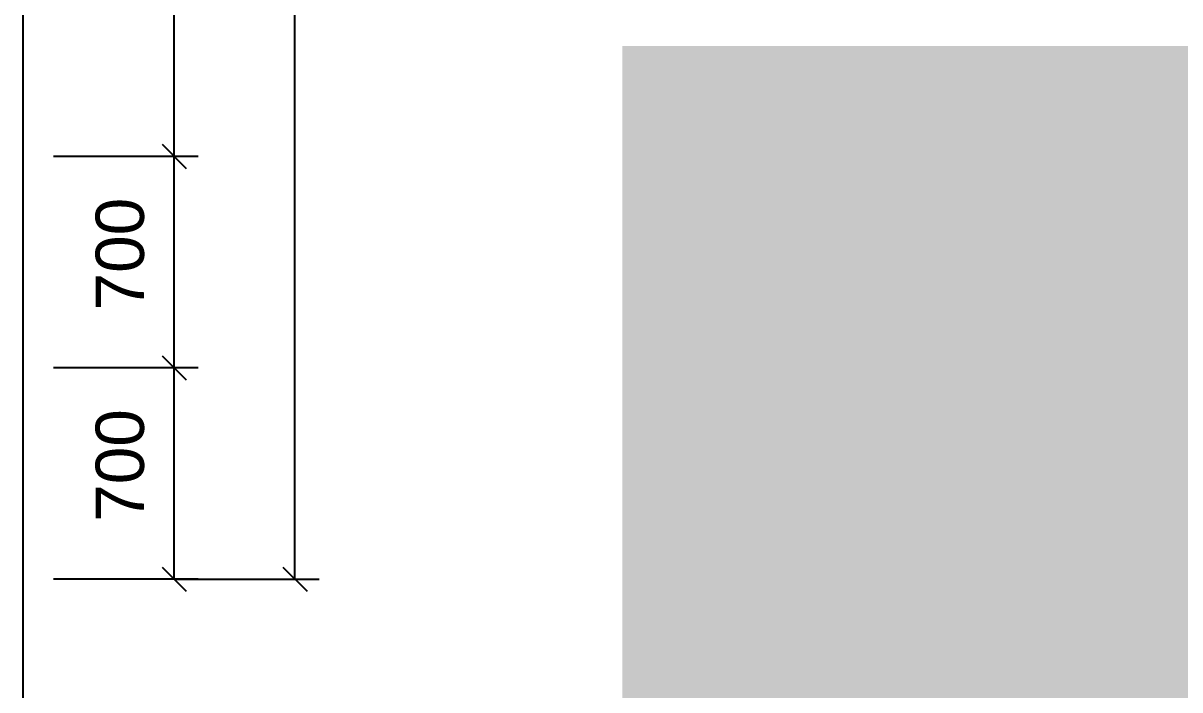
# Model space of a CAD drawing. Extents: x -975 to 24700, y -7650 to 8050.
# Drawn here: x 11725 to 15555, y -5417 to -3209 of the extents above; entities that cross this region are included whole.
import ezdxf

# ---------------------------------------------------------------- set-up
doc = ezdxf.new("R2010")
doc.units = 0
for name, color, linetype in [('boundary', 7, 'CONTINUOUS'), ('qrcode_black', 250, 'CONTINUOUS'), ('qrcode_white', 7, 'CONTINUOUS'), ('ruler', 90, 'CONTINUOUS'), ('text', 7, 'CONTINUOUS')]:
    doc.layers.add(name, color=color, linetype=linetype)
doc.styles.get("Standard").update_dxf_attribs({"font": 'arial.ttf'})

msp = doc.modelspace()

# ---------------------------------------------------------------- linework, layer by layer
at = {"layer": 'boundary'}
msp.add_line((11725, -7650), (11725, 8050), dxfattribs=at)
at = {"layer": 'qrcode_black'}
for points in [[(14087.7, -3662.7), (14182.4, -3662.7), (14087.7, -3757.4), (14182.4, -3757.4)], [(14182.4, -3662.7), (14277, -3662.7), (14182.4, -3757.4), (14277, -3757.4)], [(14277, -3662.7), (14371.7, -3662.7), (14277, -3757.4), (14371.7, -3757.4)], [(14371.7, -3662.7), (14466.4, -3662.7), (14371.7, -3757.4), (14466.4, -3757.4)], [(14466.4, -3662.7), (14561, -3662.7), (14466.4, -3757.4), (14561, -3757.4)], [(14561, -3662.7), (14655.7, -3662.7), (14561, -3757.4), (14655.7, -3757.4)], [(14655.7, -3662.7), (14750.3, -3662.7), (14655.7, -3757.4), (14750.3, -3757.4)], [(15034.3, -3662.7), (15128.9, -3662.7), (15034.3, -3757.4), (15128.9, -3757.4)], [(15223.6, -3662.7), (15318.2, -3662.7), (15223.6, -3757.4), (15318.2, -3757.4)], [(15318.2, -3662.7), (15412.9, -3662.7), (15318.2, -3757.4), (15412.9, -3757.4)], [(15412.9, -3662.7), (15507.5, -3662.7), (15412.9, -3757.4), (15507.5, -3757.4)], [(14087.7, -3757.4), (14182.4, -3757.4), (14087.7, -3852), (14182.4, -3852)], [(14655.7, -3757.4), (14750.3, -3757.4), (14655.7, -3852), (14750.3, -3852)], [(15034.3, -3757.4), (15128.9, -3757.4), (15034.3, -3852), (15128.9, -3852)], [(15128.9, -3757.4), (15223.6, -3757.4), (15128.9, -3852), (15223.6, -3852)], [(15223.6, -3757.4), (15318.2, -3757.4), (15223.6, -3852), (15318.2, -3852)], [(15318.2, -3757.4), (15412.9, -3757.4), (15318.2, -3852), (15412.9, -3852)], [(15412.9, -3757.4), (15507.5, -3757.4), (15412.9, -3852), (15507.5, -3852)], [(15507.5, -3757.4), (15602.2, -3757.4), (15507.5, -3852), (15602.2, -3852)], [(14087.7, -3852), (14182.4, -3852), (14087.7, -3946.7), (14182.4, -3946.7)], [(14277, -3852), (14371.7, -3852), (14277, -3946.7), (14371.7, -3946.7)], [(14371.7, -3852), (14466.4, -3852), (14371.7, -3946.7), (14466.4, -3946.7)], [(14466.4, -3852), (14561, -3852), (14466.4, -3946.7), (14561, -3946.7)], [(14655.7, -3852), (14750.3, -3852), (14655.7, -3946.7), (14750.3, -3946.7)], [(14845, -3852), (14939.6, -3852), (14845, -3946.7), (14939.6, -3946.7)], [(14939.6, -3852), (15034.3, -3852), (14939.6, -3946.7), (15034.3, -3946.7)], [(15223.6, -3852), (15318.2, -3852), (15223.6, -3946.7), (15318.2, -3946.7)], [(15318.2, -3852), (15412.9, -3852), (15318.2, -3946.7), (15412.9, -3946.7)], [(15507.5, -3852), (15602.2, -3852), (15507.5, -3946.7), (15602.2, -3946.7)], [(14087.7, -3946.7), (14182.4, -3946.7), (14087.7, -4041.4), (14182.4, -4041.4)], [(14277, -3946.7), (14371.7, -3946.7), (14277, -4041.4), (14371.7, -4041.4)], [(14371.7, -3946.7), (14466.4, -3946.7), (14371.7, -4041.4), (14466.4, -4041.4)], [(14466.4, -3946.7), (14561, -3946.7), (14466.4, -4041.4), (14561, -4041.4)], [(14655.7, -3946.7), (14750.3, -3946.7), (14655.7, -4041.4), (14750.3, -4041.4)], [(14845, -3946.7), (14939.6, -3946.7), (14845, -4041.4), (14939.6, -4041.4)], [(14939.6, -3946.7), (15034.3, -3946.7), (14939.6, -4041.4), (15034.3, -4041.4)], [(15128.9, -3946.7), (15223.6, -3946.7), (15128.9, -4041.4), (15223.6, -4041.4)], [(15412.9, -3946.7), (15507.5, -3946.7), (15412.9, -4041.4), (15507.5, -4041.4)], [(15507.5, -3946.7), (15602.2, -3946.7), (15507.5, -4041.4), (15602.2, -4041.4)], [(14087.7, -4041.4), (14182.4, -4041.4), (14087.7, -4136), (14182.4, -4136)], [(14277, -4041.4), (14371.7, -4041.4), (14277, -4136), (14371.7, -4136)], [(14371.7, -4041.4), (14466.4, -4041.4), (14371.7, -4136), (14466.4, -4136)], [(14466.4, -4041.4), (14561, -4041.4), (14466.4, -4136), (14561, -4136)], [(14655.7, -4041.4), (14750.3, -4041.4), (14655.7, -4136), (14750.3, -4136)], [(14845, -4041.4), (14939.6, -4041.4), (14845, -4136), (14939.6, -4136)], [(15034.3, -4041.4), (15128.9, -4041.4), (15034.3, -4136), (15128.9, -4136)], [(15128.9, -4041.4), (15223.6, -4041.4), (15128.9, -4136), (15223.6, -4136)], [(15223.6, -4041.4), (15318.2, -4041.4), (15223.6, -4136), (15318.2, -4136)], [(15318.2, -4041.4), (15412.9, -4041.4), (15318.2, -4136), (15412.9, -4136)], [(15507.5, -4041.4), (15602.2, -4041.4), (15507.5, -4136), (15602.2, -4136)], [(14087.7, -4136), (14182.4, -4136), (14087.7, -4230.7), (14182.4, -4230.7)], [(14655.7, -4136), (14750.3, -4136), (14655.7, -4230.7), (14750.3, -4230.7)], [(14845, -4136), (14939.6, -4136), (14845, -4230.7), (14939.6, -4230.7)], [(14939.6, -4136), (15034.3, -4136), (14939.6, -4230.7), (15034.3, -4230.7)], [(15034.3, -4136), (15128.9, -4136), (15034.3, -4230.7), (15128.9, -4230.7)], [(15128.9, -4136), (15223.6, -4136), (15128.9, -4230.7), (15223.6, -4230.7)], [(15223.6, -4136), (15318.2, -4136), (15223.6, -4230.7), (15318.2, -4230.7)], [(15318.2, -4136), (15412.9, -4136), (15318.2, -4230.7), (15412.9, -4230.7)], [(15507.5, -4136), (15602.2, -4136), (15507.5, -4230.7), (15602.2, -4230.7)], [(14087.7, -4230.7), (14182.4, -4230.7), (14087.7, -4325.3), (14182.4, -4325.3)], [(14182.4, -4230.7), (14277, -4230.7), (14182.4, -4325.3), (14277, -4325.3)], [(14277, -4230.7), (14371.7, -4230.7), (14277, -4325.3), (14371.7, -4325.3)], [(14371.7, -4230.7), (14466.4, -4230.7), (14371.7, -4325.3), (14466.4, -4325.3)], [(14466.4, -4230.7), (14561, -4230.7), (14466.4, -4325.3), (14561, -4325.3)], [(14561, -4230.7), (14655.7, -4230.7), (14561, -4325.3), (14655.7, -4325.3)], [(14655.7, -4230.7), (14750.3, -4230.7), (14655.7, -4325.3), (14750.3, -4325.3)], [(14845, -4230.7), (14939.6, -4230.7), (14845, -4325.3), (14939.6, -4325.3)], [(15034.3, -4230.7), (15128.9, -4230.7), (15034.3, -4325.3), (15128.9, -4325.3)], [(15223.6, -4230.7), (15318.2, -4230.7), (15223.6, -4325.3), (15318.2, -4325.3)], [(15412.9, -4230.7), (15507.5, -4230.7), (15412.9, -4325.3), (15507.5, -4325.3)], [(14845, -4325.3), (14939.6, -4325.3), (14845, -4420), (14939.6, -4420)], [(14939.6, -4325.3), (15034.3, -4325.3), (14939.6, -4420), (15034.3, -4420)], [(15034.3, -4325.3), (15128.9, -4325.3), (15034.3, -4420), (15128.9, -4420)], [(15128.9, -4325.3), (15223.6, -4325.3), (15128.9, -4420), (15223.6, -4420)], [(15223.6, -4325.3), (15318.2, -4325.3), (15223.6, -4420), (15318.2, -4420)], [(15507.5, -4325.3), (15602.2, -4325.3), (15507.5, -4420), (15602.2, -4420)], [(14087.7, -4420), (14182.4, -4420), (14087.7, -4514.6), (14182.4, -4514.6)], [(14277, -4420), (14371.7, -4420), (14277, -4514.6), (14371.7, -4514.6)], [(14371.7, -4420), (14466.4, -4420), (14371.7, -4514.6), (14466.4, -4514.6)], [(14466.4, -4420), (14561, -4420), (14466.4, -4514.6), (14561, -4514.6)], [(14561, -4420), (14655.7, -4420), (14561, -4514.6), (14655.7, -4514.6)], [(14655.7, -4420), (14750.3, -4420), (14655.7, -4514.6), (14750.3, -4514.6)], [(14939.6, -4420), (15034.3, -4420), (14939.6, -4514.6), (15034.3, -4514.6)], [(15034.3, -4420), (15128.9, -4420), (15034.3, -4514.6), (15128.9, -4514.6)], [(15128.9, -4420), (15223.6, -4420), (15128.9, -4514.6), (15223.6, -4514.6)], [(15412.9, -4420), (15507.5, -4420), (15412.9, -4514.6), (15507.5, -4514.6)], [(15507.5, -4420), (15602.2, -4420), (15507.5, -4514.6), (15602.2, -4514.6)], [(14371.7, -4514.6), (14466.4, -4514.6), (14371.7, -4609.3), (14466.4, -4609.3)], [(14466.4, -4514.6), (14561, -4514.6), (14466.4, -4609.3), (14561, -4609.3)], [(14561, -4514.6), (14655.7, -4514.6), (14561, -4609.3), (14655.7, -4609.3)], [(15034.3, -4514.6), (15128.9, -4514.6), (15034.3, -4609.3), (15128.9, -4609.3)], [(15223.6, -4514.6), (15318.2, -4514.6), (15223.6, -4609.3), (15318.2, -4609.3)], [(15412.9, -4514.6), (15507.5, -4514.6), (15412.9, -4609.3), (15507.5, -4609.3)], [(14371.7, -4609.3), (14466.4, -4609.3), (14371.7, -4703.9), (14466.4, -4703.9)], [(14466.4, -4609.3), (14561, -4609.3), (14466.4, -4703.9), (14561, -4703.9)], [(14561, -4609.3), (14655.7, -4609.3), (14561, -4703.9), (14655.7, -4703.9)], [(14655.7, -4609.3), (14750.3, -4609.3), (14655.7, -4703.9), (14750.3, -4703.9)], [(14750.3, -4609.3), (14845, -4609.3), (14750.3, -4703.9), (14845, -4703.9)], [(14845, -4609.3), (14939.6, -4609.3), (14845, -4703.9), (14939.6, -4703.9)], [(14939.6, -4609.3), (15034.3, -4609.3), (14939.6, -4703.9), (15034.3, -4703.9)], [(15034.3, -4609.3), (15128.9, -4609.3), (15034.3, -4703.9), (15128.9, -4703.9)], [(15128.9, -4609.3), (15223.6, -4609.3), (15128.9, -4703.9), (15223.6, -4703.9)], [(15223.6, -4609.3), (15318.2, -4609.3), (15223.6, -4703.9), (15318.2, -4703.9)], [(15507.5, -4609.3), (15602.2, -4609.3), (15507.5, -4703.9), (15602.2, -4703.9)], [(14182.4, -4703.9), (14277, -4703.9), (14182.4, -4798.6), (14277, -4798.6)], [(14371.7, -4703.9), (14466.4, -4703.9), (14371.7, -4798.6), (14466.4, -4798.6)], [(14561, -4703.9), (14655.7, -4703.9), (14561, -4798.6), (14655.7, -4798.6)], [(14750.3, -4703.9), (14845, -4703.9), (14750.3, -4798.6), (14845, -4798.6)], [(14845, -4703.9), (14939.6, -4703.9), (14845, -4798.6), (14939.6, -4798.6)], [(15128.9, -4703.9), (15223.6, -4703.9), (15128.9, -4798.6), (15223.6, -4798.6)], [(15223.6, -4703.9), (15318.2, -4703.9), (15223.6, -4798.6), (15318.2, -4798.6)], [(15412.9, -4703.9), (15507.5, -4703.9), (15412.9, -4798.6), (15507.5, -4798.6)], [(14182.4, -4798.6), (14277, -4798.6), (14182.4, -4893.2), (14277, -4893.2)], [(14466.4, -4798.6), (14561, -4798.6), (14466.4, -4893.2), (14561, -4893.2)], [(14561, -4798.6), (14655.7, -4798.6), (14561, -4893.2), (14655.7, -4893.2)], [(14655.7, -4798.6), (14750.3, -4798.6), (14655.7, -4893.2), (14750.3, -4893.2)], [(14750.3, -4798.6), (14845, -4798.6), (14750.3, -4893.2), (14845, -4893.2)], [(15034.3, -4798.6), (15128.9, -4798.6), (15034.3, -4893.2), (15128.9, -4893.2)], [(15223.6, -4798.6), (15318.2, -4798.6), (15223.6, -4893.2), (15318.2, -4893.2)], [(14277, -4893.2), (14371.7, -4893.2), (14277, -4987.9), (14371.7, -4987.9)], [(14371.7, -4893.2), (14466.4, -4893.2), (14371.7, -4987.9), (14466.4, -4987.9)], [(14561, -4893.2), (14655.7, -4893.2), (14561, -4987.9), (14655.7, -4987.9)], [(14750.3, -4893.2), (14845, -4893.2), (14750.3, -4987.9), (14845, -4987.9)], [(14939.6, -4893.2), (15034.3, -4893.2), (14939.6, -4987.9), (15034.3, -4987.9)], [(15034.3, -4893.2), (15128.9, -4893.2), (15034.3, -4987.9), (15128.9, -4987.9)], [(15128.9, -4893.2), (15223.6, -4893.2), (15128.9, -4987.9), (15223.6, -4987.9)], [(15223.6, -4893.2), (15318.2, -4893.2), (15223.6, -4987.9), (15318.2, -4987.9)], [(15318.2, -4893.2), (15412.9, -4893.2), (15318.2, -4987.9), (15412.9, -4987.9)], [(15412.9, -4893.2), (15507.5, -4893.2), (15412.9, -4987.9), (15507.5, -4987.9)], [(15507.5, -4893.2), (15602.2, -4893.2), (15507.5, -4987.9), (15602.2, -4987.9)], [(14087.7, -4987.9), (14182.4, -4987.9), (14087.7, -5082.5), (14182.4, -5082.5)], [(14277, -4987.9), (14371.7, -4987.9), (14277, -5082.5), (14371.7, -5082.5)], [(14371.7, -4987.9), (14466.4, -4987.9), (14371.7, -5082.5), (14466.4, -5082.5)], [(14466.4, -4987.9), (14561, -4987.9), (14466.4, -5082.5), (14561, -5082.5)], [(14655.7, -4987.9), (14750.3, -4987.9), (14655.7, -5082.5), (14750.3, -5082.5)], [(14845, -4987.9), (14939.6, -4987.9), (14845, -5082.5), (14939.6, -5082.5)], [(15412.9, -4987.9), (15507.5, -4987.9), (15412.9, -5082.5), (15507.5, -5082.5)], [(14087.7, -5082.5), (14182.4, -5082.5), (14087.7, -5177.2), (14182.4, -5177.2)], [(14466.4, -5082.5), (14561, -5082.5), (14466.4, -5177.2), (14561, -5177.2)], [(14939.6, -5082.5), (15034.3, -5082.5), (14939.6, -5177.2), (15034.3, -5177.2)], [(15034.3, -5082.5), (15128.9, -5082.5), (15034.3, -5177.2), (15128.9, -5177.2)], [(15318.2, -5082.5), (15412.9, -5082.5), (15318.2, -5177.2), (15412.9, -5177.2)], [(14087.7, -5177.2), (14182.4, -5177.2), (14087.7, -5271.8), (14182.4, -5271.8)], [(14182.4, -5177.2), (14277, -5177.2), (14182.4, -5271.8), (14277, -5271.8)], [(14277, -5177.2), (14371.7, -5177.2), (14277, -5271.8), (14371.7, -5271.8)], [(14466.4, -5177.2), (14561, -5177.2), (14466.4, -5271.8), (14561, -5271.8)], [(14655.7, -5177.2), (14750.3, -5177.2), (14655.7, -5271.8), (14750.3, -5271.8)], [(14845, -5177.2), (14939.6, -5177.2), (14845, -5271.8), (14939.6, -5271.8)], [(15034.3, -5177.2), (15128.9, -5177.2), (15034.3, -5271.8), (15128.9, -5271.8)], [(15318.2, -5177.2), (15412.9, -5177.2), (15318.2, -5271.8), (15412.9, -5271.8)], [(15412.9, -5177.2), (15507.5, -5177.2), (15412.9, -5271.8), (15507.5, -5271.8)], [(14182.4, -5271.8), (14277, -5271.8), (14182.4, -5366.5), (14277, -5366.5)], [(14466.4, -5271.8), (14561, -5271.8), (14466.4, -5366.5), (14561, -5366.5)], [(14750.3, -5271.8), (14845, -5271.8), (14750.3, -5366.5), (14845, -5366.5)], [(15128.9, -5271.8), (15223.6, -5271.8), (15128.9, -5366.5), (15223.6, -5366.5)], [(15223.6, -5271.8), (15318.2, -5271.8), (15223.6, -5366.5), (15318.2, -5366.5)], [(15412.9, -5271.8), (15507.5, -5271.8), (15412.9, -5366.5), (15507.5, -5366.5)], [(14277, -5366.5), (14371.7, -5366.5), (14277, -5461.1), (14371.7, -5461.1)], [(14371.7, -5366.5), (14466.4, -5366.5), (14371.7, -5461.1), (14466.4, -5461.1)], [(14466.4, -5366.5), (14561, -5366.5), (14466.4, -5461.1), (14561, -5461.1)], [(14655.7, -5366.5), (14750.3, -5366.5), (14655.7, -5461.1), (14750.3, -5461.1)], [(14750.3, -5366.5), (14845, -5366.5), (14750.3, -5461.1), (14845, -5461.1)], [(15034.3, -5366.5), (15128.9, -5366.5), (15034.3, -5461.1), (15128.9, -5461.1)], [(15223.6, -5366.5), (15318.2, -5366.5), (15223.6, -5461.1), (15318.2, -5461.1)], [(15412.9, -5366.5), (15507.5, -5366.5), (15412.9, -5461.1), (15507.5, -5461.1)], [(15507.5, -5366.5), (15602.2, -5366.5), (15507.5, -5461.1), (15602.2, -5461.1)]]:
    msp.add_solid(points, dxfattribs=at)
at = {"layer": 'qrcode_white'}
for points in [[(13709.1, -3284.1), (13803.8, -3284.1), (13709.1, -3378.8), (13803.8, -3378.8)], [(13803.8, -3284.1), (13898.4, -3284.1), (13803.8, -3378.8), (13898.4, -3378.8)], [(13898.4, -3284.1), (13993.1, -3284.1), (13898.4, -3378.8), (13993.1, -3378.8)], [(13993.1, -3284.1), (14087.7, -3284.1), (13993.1, -3378.8), (14087.7, -3378.8)], [(14087.7, -3284.1), (14182.4, -3284.1), (14087.7, -3378.8), (14182.4, -3378.8)], [(14182.4, -3284.1), (14277, -3284.1), (14182.4, -3378.8), (14277, -3378.8)], [(14277, -3284.1), (14371.7, -3284.1), (14277, -3378.8), (14371.7, -3378.8)], [(14371.7, -3284.1), (14466.4, -3284.1), (14371.7, -3378.8), (14466.4, -3378.8)], [(14466.4, -3284.1), (14561, -3284.1), (14466.4, -3378.8), (14561, -3378.8)], [(14561, -3284.1), (14655.7, -3284.1), (14561, -3378.8), (14655.7, -3378.8)], [(14655.7, -3284.1), (14750.3, -3284.1), (14655.7, -3378.8), (14750.3, -3378.8)], [(14750.3, -3284.1), (14845, -3284.1), (14750.3, -3378.8), (14845, -3378.8)], [(14845, -3284.1), (14939.6, -3284.1), (14845, -3378.8), (14939.6, -3378.8)], [(14939.6, -3284.1), (15034.3, -3284.1), (14939.6, -3378.8), (15034.3, -3378.8)], [(15034.3, -3284.1), (15128.9, -3284.1), (15034.3, -3378.8), (15128.9, -3378.8)], [(15128.9, -3284.1), (15223.6, -3284.1), (15128.9, -3378.8), (15223.6, -3378.8)], [(15223.6, -3284.1), (15318.2, -3284.1), (15223.6, -3378.8), (15318.2, -3378.8)], [(15318.2, -3284.1), (15412.9, -3284.1), (15318.2, -3378.8), (15412.9, -3378.8)], [(15412.9, -3284.1), (15507.5, -3284.1), (15412.9, -3378.8), (15507.5, -3378.8)], [(15507.5, -3284.1), (15602.2, -3284.1), (15507.5, -3378.8), (15602.2, -3378.8)], [(13709.1, -3378.8), (13803.8, -3378.8), (13709.1, -3473.4), (13803.8, -3473.4)], [(13803.8, -3378.8), (13898.4, -3378.8), (13803.8, -3473.4), (13898.4, -3473.4)], [(13898.4, -3378.8), (13993.1, -3378.8), (13898.4, -3473.4), (13993.1, -3473.4)], [(13993.1, -3378.8), (14087.7, -3378.8), (13993.1, -3473.4), (14087.7, -3473.4)], [(14087.7, -3378.8), (14182.4, -3378.8), (14087.7, -3473.4), (14182.4, -3473.4)], [(14182.4, -3378.8), (14277, -3378.8), (14182.4, -3473.4), (14277, -3473.4)], [(14277, -3378.8), (14371.7, -3378.8), (14277, -3473.4), (14371.7, -3473.4)], [(14371.7, -3378.8), (14466.4, -3378.8), (14371.7, -3473.4), (14466.4, -3473.4)], [(14466.4, -3378.8), (14561, -3378.8), (14466.4, -3473.4), (14561, -3473.4)], [(14561, -3378.8), (14655.7, -3378.8), (14561, -3473.4), (14655.7, -3473.4)], [(14655.7, -3378.8), (14750.3, -3378.8), (14655.7, -3473.4), (14750.3, -3473.4)], [(14750.3, -3378.8), (14845, -3378.8), (14750.3, -3473.4), (14845, -3473.4)], [(14845, -3378.8), (14939.6, -3378.8), (14845, -3473.4), (14939.6, -3473.4)], [(14939.6, -3378.8), (15034.3, -3378.8), (14939.6, -3473.4), (15034.3, -3473.4)], [(15034.3, -3378.8), (15128.9, -3378.8), (15034.3, -3473.4), (15128.9, -3473.4)], [(15128.9, -3378.8), (15223.6, -3378.8), (15128.9, -3473.4), (15223.6, -3473.4)], [(15223.6, -3378.8), (15318.2, -3378.8), (15223.6, -3473.4), (15318.2, -3473.4)], [(15318.2, -3378.8), (15412.9, -3378.8), (15318.2, -3473.4), (15412.9, -3473.4)], [(15412.9, -3378.8), (15507.5, -3378.8), (15412.9, -3473.4), (15507.5, -3473.4)], [(15507.5, -3378.8), (15602.2, -3378.8), (15507.5, -3473.4), (15602.2, -3473.4)], [(13709.1, -3473.4), (13803.8, -3473.4), (13709.1, -3568.1), (13803.8, -3568.1)], [(13803.8, -3473.4), (13898.4, -3473.4), (13803.8, -3568.1), (13898.4, -3568.1)], [(13898.4, -3473.4), (13993.1, -3473.4), (13898.4, -3568.1), (13993.1, -3568.1)], [(13993.1, -3473.4), (14087.7, -3473.4), (13993.1, -3568.1), (14087.7, -3568.1)], [(14087.7, -3473.4), (14182.4, -3473.4), (14087.7, -3568.1), (14182.4, -3568.1)], [(14182.4, -3473.4), (14277, -3473.4), (14182.4, -3568.1), (14277, -3568.1)], [(14277, -3473.4), (14371.7, -3473.4), (14277, -3568.1), (14371.7, -3568.1)], [(14371.7, -3473.4), (14466.4, -3473.4), (14371.7, -3568.1), (14466.4, -3568.1)], [(14466.4, -3473.4), (14561, -3473.4), (14466.4, -3568.1), (14561, -3568.1)], [(14561, -3473.4), (14655.7, -3473.4), (14561, -3568.1), (14655.7, -3568.1)], [(14655.7, -3473.4), (14750.3, -3473.4), (14655.7, -3568.1), (14750.3, -3568.1)], [(14750.3, -3473.4), (14845, -3473.4), (14750.3, -3568.1), (14845, -3568.1)], [(14845, -3473.4), (14939.6, -3473.4), (14845, -3568.1), (14939.6, -3568.1)], [(14939.6, -3473.4), (15034.3, -3473.4), (14939.6, -3568.1), (15034.3, -3568.1)], [(15034.3, -3473.4), (15128.9, -3473.4), (15034.3, -3568.1), (15128.9, -3568.1)], [(15128.9, -3473.4), (15223.6, -3473.4), (15128.9, -3568.1), (15223.6, -3568.1)], [(15223.6, -3473.4), (15318.2, -3473.4), (15223.6, -3568.1), (15318.2, -3568.1)], [(15318.2, -3473.4), (15412.9, -3473.4), (15318.2, -3568.1), (15412.9, -3568.1)], [(15412.9, -3473.4), (15507.5, -3473.4), (15412.9, -3568.1), (15507.5, -3568.1)], [(15507.5, -3473.4), (15602.2, -3473.4), (15507.5, -3568.1), (15602.2, -3568.1)], [(13709.1, -3568.1), (13803.8, -3568.1), (13709.1, -3662.7), (13803.8, -3662.7)], [(13803.8, -3568.1), (13898.4, -3568.1), (13803.8, -3662.7), (13898.4, -3662.7)], [(13898.4, -3568.1), (13993.1, -3568.1), (13898.4, -3662.7), (13993.1, -3662.7)], [(13993.1, -3568.1), (14087.7, -3568.1), (13993.1, -3662.7), (14087.7, -3662.7)], [(14087.7, -3568.1), (14182.4, -3568.1), (14087.7, -3662.7), (14182.4, -3662.7)], [(14182.4, -3568.1), (14277, -3568.1), (14182.4, -3662.7), (14277, -3662.7)], [(14277, -3568.1), (14371.7, -3568.1), (14277, -3662.7), (14371.7, -3662.7)], [(14371.7, -3568.1), (14466.4, -3568.1), (14371.7, -3662.7), (14466.4, -3662.7)], [(14466.4, -3568.1), (14561, -3568.1), (14466.4, -3662.7), (14561, -3662.7)], [(14561, -3568.1), (14655.7, -3568.1), (14561, -3662.7), (14655.7, -3662.7)], [(14655.7, -3568.1), (14750.3, -3568.1), (14655.7, -3662.7), (14750.3, -3662.7)], [(14750.3, -3568.1), (14845, -3568.1), (14750.3, -3662.7), (14845, -3662.7)], [(14845, -3568.1), (14939.6, -3568.1), (14845, -3662.7), (14939.6, -3662.7)], [(14939.6, -3568.1), (15034.3, -3568.1), (14939.6, -3662.7), (15034.3, -3662.7)], [(15034.3, -3568.1), (15128.9, -3568.1), (15034.3, -3662.7), (15128.9, -3662.7)], [(15128.9, -3568.1), (15223.6, -3568.1), (15128.9, -3662.7), (15223.6, -3662.7)], [(15223.6, -3568.1), (15318.2, -3568.1), (15223.6, -3662.7), (15318.2, -3662.7)], [(15318.2, -3568.1), (15412.9, -3568.1), (15318.2, -3662.7), (15412.9, -3662.7)], [(15412.9, -3568.1), (15507.5, -3568.1), (15412.9, -3662.7), (15507.5, -3662.7)], [(15507.5, -3568.1), (15602.2, -3568.1), (15507.5, -3662.7), (15602.2, -3662.7)], [(13709.1, -3662.7), (13803.8, -3662.7), (13709.1, -3757.4), (13803.8, -3757.4)], [(13803.8, -3662.7), (13898.4, -3662.7), (13803.8, -3757.4), (13898.4, -3757.4)], [(13898.4, -3662.7), (13993.1, -3662.7), (13898.4, -3757.4), (13993.1, -3757.4)], [(13993.1, -3662.7), (14087.7, -3662.7), (13993.1, -3757.4), (14087.7, -3757.4)], [(14750.3, -3662.7), (14845, -3662.7), (14750.3, -3757.4), (14845, -3757.4)], [(14845, -3662.7), (14939.6, -3662.7), (14845, -3757.4), (14939.6, -3757.4)], [(14939.6, -3662.7), (15034.3, -3662.7), (14939.6, -3757.4), (15034.3, -3757.4)], [(15128.9, -3662.7), (15223.6, -3662.7), (15128.9, -3757.4), (15223.6, -3757.4)], [(15507.5, -3662.7), (15602.2, -3662.7), (15507.5, -3757.4), (15602.2, -3757.4)], [(13709.1, -3757.4), (13803.8, -3757.4), (13709.1, -3852), (13803.8, -3852)], [(13803.8, -3757.4), (13898.4, -3757.4), (13803.8, -3852), (13898.4, -3852)], [(13898.4, -3757.4), (13993.1, -3757.4), (13898.4, -3852), (13993.1, -3852)], [(13993.1, -3757.4), (14087.7, -3757.4), (13993.1, -3852), (14087.7, -3852)], [(14182.4, -3757.4), (14277, -3757.4), (14182.4, -3852), (14277, -3852)], [(14277, -3757.4), (14371.7, -3757.4), (14277, -3852), (14371.7, -3852)], [(14371.7, -3757.4), (14466.4, -3757.4), (14371.7, -3852), (14466.4, -3852)], [(14466.4, -3757.4), (14561, -3757.4), (14466.4, -3852), (14561, -3852)], [(14561, -3757.4), (14655.7, -3757.4), (14561, -3852), (14655.7, -3852)], [(14750.3, -3757.4), (14845, -3757.4), (14750.3, -3852), (14845, -3852)], [(14845, -3757.4), (14939.6, -3757.4), (14845, -3852), (14939.6, -3852)], [(14939.6, -3757.4), (15034.3, -3757.4), (14939.6, -3852), (15034.3, -3852)], [(13709.1, -3852), (13803.8, -3852), (13709.1, -3946.7), (13803.8, -3946.7)], [(13803.8, -3852), (13898.4, -3852), (13803.8, -3946.7), (13898.4, -3946.7)], [(13898.4, -3852), (13993.1, -3852), (13898.4, -3946.7), (13993.1, -3946.7)], [(13993.1, -3852), (14087.7, -3852), (13993.1, -3946.7), (14087.7, -3946.7)], [(14182.4, -3852), (14277, -3852), (14182.4, -3946.7), (14277, -3946.7)], [(14561, -3852), (14655.7, -3852), (14561, -3946.7), (14655.7, -3946.7)], [(14750.3, -3852), (14845, -3852), (14750.3, -3946.7), (14845, -3946.7)], [(15034.3, -3852), (15128.9, -3852), (15034.3, -3946.7), (15128.9, -3946.7)], [(15128.9, -3852), (15223.6, -3852), (15128.9, -3946.7), (15223.6, -3946.7)], [(15412.9, -3852), (15507.5, -3852), (15412.9, -3946.7), (15507.5, -3946.7)], [(13709.1, -3946.7), (13803.8, -3946.7), (13709.1, -4041.4), (13803.8, -4041.4)], [(13803.8, -3946.7), (13898.4, -3946.7), (13803.8, -4041.4), (13898.4, -4041.4)], [(13898.4, -3946.7), (13993.1, -3946.7), (13898.4, -4041.4), (13993.1, -4041.4)], [(13993.1, -3946.7), (14087.7, -3946.7), (13993.1, -4041.4), (14087.7, -4041.4)], [(14182.4, -3946.7), (14277, -3946.7), (14182.4, -4041.4), (14277, -4041.4)], [(14561, -3946.7), (14655.7, -3946.7), (14561, -4041.4), (14655.7, -4041.4)], [(14750.3, -3946.7), (14845, -3946.7), (14750.3, -4041.4), (14845, -4041.4)], [(15034.3, -3946.7), (15128.9, -3946.7), (15034.3, -4041.4), (15128.9, -4041.4)], [(15223.6, -3946.7), (15318.2, -3946.7), (15223.6, -4041.4), (15318.2, -4041.4)], [(15318.2, -3946.7), (15412.9, -3946.7), (15318.2, -4041.4), (15412.9, -4041.4)], [(13709.1, -4041.4), (13803.8, -4041.4), (13709.1, -4136), (13803.8, -4136)], [(13803.8, -4041.4), (13898.4, -4041.4), (13803.8, -4136), (13898.4, -4136)], [(13898.4, -4041.4), (13993.1, -4041.4), (13898.4, -4136), (13993.1, -4136)], [(13993.1, -4041.4), (14087.7, -4041.4), (13993.1, -4136), (14087.7, -4136)], [(14182.4, -4041.4), (14277, -4041.4), (14182.4, -4136), (14277, -4136)], [(14561, -4041.4), (14655.7, -4041.4), (14561, -4136), (14655.7, -4136)], [(14750.3, -4041.4), (14845, -4041.4), (14750.3, -4136), (14845, -4136)], [(14939.6, -4041.4), (15034.3, -4041.4), (14939.6, -4136), (15034.3, -4136)], [(15412.9, -4041.4), (15507.5, -4041.4), (15412.9, -4136), (15507.5, -4136)], [(13709.1, -4136), (13803.8, -4136), (13709.1, -4230.7), (13803.8, -4230.7)], [(13803.8, -4136), (13898.4, -4136), (13803.8, -4230.7), (13898.4, -4230.7)], [(13898.4, -4136), (13993.1, -4136), (13898.4, -4230.7), (13993.1, -4230.7)], [(13993.1, -4136), (14087.7, -4136), (13993.1, -4230.7), (14087.7, -4230.7)], [(14182.4, -4136), (14277, -4136), (14182.4, -4230.7), (14277, -4230.7)], [(14277, -4136), (14371.7, -4136), (14277, -4230.7), (14371.7, -4230.7)], [(14371.7, -4136), (14466.4, -4136), (14371.7, -4230.7), (14466.4, -4230.7)], [(14466.4, -4136), (14561, -4136), (14466.4, -4230.7), (14561, -4230.7)], [(14561, -4136), (14655.7, -4136), (14561, -4230.7), (14655.7, -4230.7)], [(14750.3, -4136), (14845, -4136), (14750.3, -4230.7), (14845, -4230.7)], [(15412.9, -4136), (15507.5, -4136), (15412.9, -4230.7), (15507.5, -4230.7)], [(13709.1, -4230.7), (13803.8, -4230.7), (13709.1, -4325.3), (13803.8, -4325.3)], [(13803.8, -4230.7), (13898.4, -4230.7), (13803.8, -4325.3), (13898.4, -4325.3)], [(13898.4, -4230.7), (13993.1, -4230.7), (13898.4, -4325.3), (13993.1, -4325.3)], [(13993.1, -4230.7), (14087.7, -4230.7), (13993.1, -4325.3), (14087.7, -4325.3)], [(14750.3, -4230.7), (14845, -4230.7), (14750.3, -4325.3), (14845, -4325.3)], [(14939.6, -4230.7), (15034.3, -4230.7), (14939.6, -4325.3), (15034.3, -4325.3)], [(15128.9, -4230.7), (15223.6, -4230.7), (15128.9, -4325.3), (15223.6, -4325.3)], [(15318.2, -4230.7), (15412.9, -4230.7), (15318.2, -4325.3), (15412.9, -4325.3)], [(15507.5, -4230.7), (15602.2, -4230.7), (15507.5, -4325.3), (15602.2, -4325.3)], [(13709.1, -4325.3), (13803.8, -4325.3), (13709.1, -4420), (13803.8, -4420)], [(13803.8, -4325.3), (13898.4, -4325.3), (13803.8, -4420), (13898.4, -4420)], [(13898.4, -4325.3), (13993.1, -4325.3), (13898.4, -4420), (13993.1, -4420)], [(13993.1, -4325.3), (14087.7, -4325.3), (13993.1, -4420), (14087.7, -4420)], [(14087.7, -4325.3), (14182.4, -4325.3), (14087.7, -4420), (14182.4, -4420)], [(14182.4, -4325.3), (14277, -4325.3), (14182.4, -4420), (14277, -4420)], [(14277, -4325.3), (14371.7, -4325.3), (14277, -4420), (14371.7, -4420)], [(14371.7, -4325.3), (14466.4, -4325.3), (14371.7, -4420), (14466.4, -4420)], [(14466.4, -4325.3), (14561, -4325.3), (14466.4, -4420), (14561, -4420)], [(14561, -4325.3), (14655.7, -4325.3), (14561, -4420), (14655.7, -4420)], [(14655.7, -4325.3), (14750.3, -4325.3), (14655.7, -4420), (14750.3, -4420)], [(14750.3, -4325.3), (14845, -4325.3), (14750.3, -4420), (14845, -4420)], [(15318.2, -4325.3), (15412.9, -4325.3), (15318.2, -4420), (15412.9, -4420)], [(15412.9, -4325.3), (15507.5, -4325.3), (15412.9, -4420), (15507.5, -4420)], [(13709.1, -4420), (13803.8, -4420), (13709.1, -4514.6), (13803.8, -4514.6)], [(13803.8, -4420), (13898.4, -4420), (13803.8, -4514.6), (13898.4, -4514.6)], [(13898.4, -4420), (13993.1, -4420), (13898.4, -4514.6), (13993.1, -4514.6)], [(13993.1, -4420), (14087.7, -4420), (13993.1, -4514.6), (14087.7, -4514.6)], [(14182.4, -4420), (14277, -4420), (14182.4, -4514.6), (14277, -4514.6)], [(14750.3, -4420), (14845, -4420), (14750.3, -4514.6), (14845, -4514.6)], [(14845, -4420), (14939.6, -4420), (14845, -4514.6), (14939.6, -4514.6)], [(15223.6, -4420), (15318.2, -4420), (15223.6, -4514.6), (15318.2, -4514.6)], [(15318.2, -4420), (15412.9, -4420), (15318.2, -4514.6), (15412.9, -4514.6)], [(13709.1, -4514.6), (13803.8, -4514.6), (13709.1, -4609.3), (13803.8, -4609.3)], [(13803.8, -4514.6), (13898.4, -4514.6), (13803.8, -4609.3), (13898.4, -4609.3)], [(13898.4, -4514.6), (13993.1, -4514.6), (13898.4, -4609.3), (13993.1, -4609.3)], [(13993.1, -4514.6), (14087.7, -4514.6), (13993.1, -4609.3), (14087.7, -4609.3)], [(14087.7, -4514.6), (14182.4, -4514.6), (14087.7, -4609.3), (14182.4, -4609.3)], [(14182.4, -4514.6), (14277, -4514.6), (14182.4, -4609.3), (14277, -4609.3)], [(14277, -4514.6), (14371.7, -4514.6), (14277, -4609.3), (14371.7, -4609.3)], [(14655.7, -4514.6), (14750.3, -4514.6), (14655.7, -4609.3), (14750.3, -4609.3)], [(14750.3, -4514.6), (14845, -4514.6), (14750.3, -4609.3), (14845, -4609.3)], [(14845, -4514.6), (14939.6, -4514.6), (14845, -4609.3), (14939.6, -4609.3)], [(14939.6, -4514.6), (15034.3, -4514.6), (14939.6, -4609.3), (15034.3, -4609.3)], [(15128.9, -4514.6), (15223.6, -4514.6), (15128.9, -4609.3), (15223.6, -4609.3)], [(15318.2, -4514.6), (15412.9, -4514.6), (15318.2, -4609.3), (15412.9, -4609.3)], [(15507.5, -4514.6), (15602.2, -4514.6), (15507.5, -4609.3), (15602.2, -4609.3)], [(13709.1, -4609.3), (13803.8, -4609.3), (13709.1, -4703.9), (13803.8, -4703.9)], [(13803.8, -4609.3), (13898.4, -4609.3), (13803.8, -4703.9), (13898.4, -4703.9)], [(13898.4, -4609.3), (13993.1, -4609.3), (13898.4, -4703.9), (13993.1, -4703.9)], [(13993.1, -4609.3), (14087.7, -4609.3), (13993.1, -4703.9), (14087.7, -4703.9)], [(14087.7, -4609.3), (14182.4, -4609.3), (14087.7, -4703.9), (14182.4, -4703.9)], [(14182.4, -4609.3), (14277, -4609.3), (14182.4, -4703.9), (14277, -4703.9)], [(14277, -4609.3), (14371.7, -4609.3), (14277, -4703.9), (14371.7, -4703.9)], [(15318.2, -4609.3), (15412.9, -4609.3), (15318.2, -4703.9), (15412.9, -4703.9)], [(15412.9, -4609.3), (15507.5, -4609.3), (15412.9, -4703.9), (15507.5, -4703.9)], [(13709.1, -4703.9), (13803.8, -4703.9), (13709.1, -4798.6), (13803.8, -4798.6)], [(13803.8, -4703.9), (13898.4, -4703.9), (13803.8, -4798.6), (13898.4, -4798.6)], [(13898.4, -4703.9), (13993.1, -4703.9), (13898.4, -4798.6), (13993.1, -4798.6)], [(13993.1, -4703.9), (14087.7, -4703.9), (13993.1, -4798.6), (14087.7, -4798.6)], [(14087.7, -4703.9), (14182.4, -4703.9), (14087.7, -4798.6), (14182.4, -4798.6)], [(14277, -4703.9), (14371.7, -4703.9), (14277, -4798.6), (14371.7, -4798.6)], [(14466.4, -4703.9), (14561, -4703.9), (14466.4, -4798.6), (14561, -4798.6)], [(14655.7, -4703.9), (14750.3, -4703.9), (14655.7, -4798.6), (14750.3, -4798.6)], [(14939.6, -4703.9), (15034.3, -4703.9), (14939.6, -4798.6), (15034.3, -4798.6)], [(15034.3, -4703.9), (15128.9, -4703.9), (15034.3, -4798.6), (15128.9, -4798.6)], [(15318.2, -4703.9), (15412.9, -4703.9), (15318.2, -4798.6), (15412.9, -4798.6)], [(15507.5, -4703.9), (15602.2, -4703.9), (15507.5, -4798.6), (15602.2, -4798.6)], [(13709.1, -4798.6), (13803.8, -4798.6), (13709.1, -4893.2), (13803.8, -4893.2)], [(13803.8, -4798.6), (13898.4, -4798.6), (13803.8, -4893.2), (13898.4, -4893.2)], [(13898.4, -4798.6), (13993.1, -4798.6), (13898.4, -4893.2), (13993.1, -4893.2)], [(13993.1, -4798.6), (14087.7, -4798.6), (13993.1, -4893.2), (14087.7, -4893.2)], [(14087.7, -4798.6), (14182.4, -4798.6), (14087.7, -4893.2), (14182.4, -4893.2)], [(14277, -4798.6), (14371.7, -4798.6), (14277, -4893.2), (14371.7, -4893.2)], [(14371.7, -4798.6), (14466.4, -4798.6), (14371.7, -4893.2), (14466.4, -4893.2)], [(14845, -4798.6), (14939.6, -4798.6), (14845, -4893.2), (14939.6, -4893.2)], [(14939.6, -4798.6), (15034.3, -4798.6), (14939.6, -4893.2), (15034.3, -4893.2)], [(15128.9, -4798.6), (15223.6, -4798.6), (15128.9, -4893.2), (15223.6, -4893.2)], [(15318.2, -4798.6), (15412.9, -4798.6), (15318.2, -4893.2), (15412.9, -4893.2)], [(15412.9, -4798.6), (15507.5, -4798.6), (15412.9, -4893.2), (15507.5, -4893.2)], [(15507.5, -4798.6), (15602.2, -4798.6), (15507.5, -4893.2), (15602.2, -4893.2)], [(13709.1, -4893.2), (13803.8, -4893.2), (13709.1, -4987.9), (13803.8, -4987.9)], [(13803.8, -4893.2), (13898.4, -4893.2), (13803.8, -4987.9), (13898.4, -4987.9)], [(13898.4, -4893.2), (13993.1, -4893.2), (13898.4, -4987.9), (13993.1, -4987.9)], [(13993.1, -4893.2), (14087.7, -4893.2), (13993.1, -4987.9), (14087.7, -4987.9)], [(14087.7, -4893.2), (14182.4, -4893.2), (14087.7, -4987.9), (14182.4, -4987.9)], [(14182.4, -4893.2), (14277, -4893.2), (14182.4, -4987.9), (14277, -4987.9)], [(14466.4, -4893.2), (14561, -4893.2), (14466.4, -4987.9), (14561, -4987.9)], [(14655.7, -4893.2), (14750.3, -4893.2), (14655.7, -4987.9), (14750.3, -4987.9)], [(14845, -4893.2), (14939.6, -4893.2), (14845, -4987.9), (14939.6, -4987.9)], [(13709.1, -4987.9), (13803.8, -4987.9), (13709.1, -5082.5), (13803.8, -5082.5)], [(13803.8, -4987.9), (13898.4, -4987.9), (13803.8, -5082.5), (13898.4, -5082.5)], [(13898.4, -4987.9), (13993.1, -4987.9), (13898.4, -5082.5), (13993.1, -5082.5)], [(13993.1, -4987.9), (14087.7, -4987.9), (13993.1, -5082.5), (14087.7, -5082.5)], [(14182.4, -4987.9), (14277, -4987.9), (14182.4, -5082.5), (14277, -5082.5)], [(14561, -4987.9), (14655.7, -4987.9), (14561, -5082.5), (14655.7, -5082.5)], [(14750.3, -4987.9), (14845, -4987.9), (14750.3, -5082.5), (14845, -5082.5)], [(14939.6, -4987.9), (15034.3, -4987.9), (14939.6, -5082.5), (15034.3, -5082.5)], [(15034.3, -4987.9), (15128.9, -4987.9), (15034.3, -5082.5), (15128.9, -5082.5)], [(15128.9, -4987.9), (15223.6, -4987.9), (15128.9, -5082.5), (15223.6, -5082.5)], [(15223.6, -4987.9), (15318.2, -4987.9), (15223.6, -5082.5), (15318.2, -5082.5)], [(15318.2, -4987.9), (15412.9, -4987.9), (15318.2, -5082.5), (15412.9, -5082.5)], [(15507.5, -4987.9), (15602.2, -4987.9), (15507.5, -5082.5), (15602.2, -5082.5)], [(13709.1, -5082.5), (13803.8, -5082.5), (13709.1, -5177.2), (13803.8, -5177.2)], [(13803.8, -5082.5), (13898.4, -5082.5), (13803.8, -5177.2), (13898.4, -5177.2)], [(13898.4, -5082.5), (13993.1, -5082.5), (13898.4, -5177.2), (13993.1, -5177.2)], [(13993.1, -5082.5), (14087.7, -5082.5), (13993.1, -5177.2), (14087.7, -5177.2)], [(14182.4, -5082.5), (14277, -5082.5), (14182.4, -5177.2), (14277, -5177.2)], [(14277, -5082.5), (14371.7, -5082.5), (14277, -5177.2), (14371.7, -5177.2)], [(14371.7, -5082.5), (14466.4, -5082.5), (14371.7, -5177.2), (14466.4, -5177.2)], [(14561, -5082.5), (14655.7, -5082.5), (14561, -5177.2), (14655.7, -5177.2)], [(14655.7, -5082.5), (14750.3, -5082.5), (14655.7, -5177.2), (14750.3, -5177.2)], [(14750.3, -5082.5), (14845, -5082.5), (14750.3, -5177.2), (14845, -5177.2)], [(14845, -5082.5), (14939.6, -5082.5), (14845, -5177.2), (14939.6, -5177.2)], [(15128.9, -5082.5), (15223.6, -5082.5), (15128.9, -5177.2), (15223.6, -5177.2)], [(15223.6, -5082.5), (15318.2, -5082.5), (15223.6, -5177.2), (15318.2, -5177.2)], [(15412.9, -5082.5), (15507.5, -5082.5), (15412.9, -5177.2), (15507.5, -5177.2)], [(15507.5, -5082.5), (15602.2, -5082.5), (15507.5, -5177.2), (15602.2, -5177.2)], [(13709.1, -5177.2), (13803.8, -5177.2), (13709.1, -5271.8), (13803.8, -5271.8)], [(13803.8, -5177.2), (13898.4, -5177.2), (13803.8, -5271.8), (13898.4, -5271.8)], [(13898.4, -5177.2), (13993.1, -5177.2), (13898.4, -5271.8), (13993.1, -5271.8)], [(13993.1, -5177.2), (14087.7, -5177.2), (13993.1, -5271.8), (14087.7, -5271.8)], [(14371.7, -5177.2), (14466.4, -5177.2), (14371.7, -5271.8), (14466.4, -5271.8)], [(14561, -5177.2), (14655.7, -5177.2), (14561, -5271.8), (14655.7, -5271.8)], [(14750.3, -5177.2), (14845, -5177.2), (14750.3, -5271.8), (14845, -5271.8)], [(14939.6, -5177.2), (15034.3, -5177.2), (14939.6, -5271.8), (15034.3, -5271.8)], [(15128.9, -5177.2), (15223.6, -5177.2), (15128.9, -5271.8), (15223.6, -5271.8)], [(15223.6, -5177.2), (15318.2, -5177.2), (15223.6, -5271.8), (15318.2, -5271.8)], [(15507.5, -5177.2), (15602.2, -5177.2), (15507.5, -5271.8), (15602.2, -5271.8)], [(13709.1, -5271.8), (13803.8, -5271.8), (13709.1, -5366.5), (13803.8, -5366.5)], [(13803.8, -5271.8), (13898.4, -5271.8), (13803.8, -5366.5), (13898.4, -5366.5)], [(13898.4, -5271.8), (13993.1, -5271.8), (13898.4, -5366.5), (13993.1, -5366.5)], [(13993.1, -5271.8), (14087.7, -5271.8), (13993.1, -5366.5), (14087.7, -5366.5)], [(14087.7, -5271.8), (14182.4, -5271.8), (14087.7, -5366.5), (14182.4, -5366.5)], [(14277, -5271.8), (14371.7, -5271.8), (14277, -5366.5), (14371.7, -5366.5)], [(14371.7, -5271.8), (14466.4, -5271.8), (14371.7, -5366.5), (14466.4, -5366.5)], [(14561, -5271.8), (14655.7, -5271.8), (14561, -5366.5), (14655.7, -5366.5)], [(14655.7, -5271.8), (14750.3, -5271.8), (14655.7, -5366.5), (14750.3, -5366.5)], [(14845, -5271.8), (14939.6, -5271.8), (14845, -5366.5), (14939.6, -5366.5)], [(14939.6, -5271.8), (15034.3, -5271.8), (14939.6, -5366.5), (15034.3, -5366.5)], [(15034.3, -5271.8), (15128.9, -5271.8), (15034.3, -5366.5), (15128.9, -5366.5)], [(15318.2, -5271.8), (15412.9, -5271.8), (15318.2, -5366.5), (15412.9, -5366.5)], [(15507.5, -5271.8), (15602.2, -5271.8), (15507.5, -5366.5), (15602.2, -5366.5)], [(13709.1, -5366.5), (13803.8, -5366.5), (13709.1, -5461.1), (13803.8, -5461.1)], [(13803.8, -5366.5), (13898.4, -5366.5), (13803.8, -5461.1), (13898.4, -5461.1)], [(13898.4, -5366.5), (13993.1, -5366.5), (13898.4, -5461.1), (13993.1, -5461.1)], [(13993.1, -5366.5), (14087.7, -5366.5), (13993.1, -5461.1), (14087.7, -5461.1)], [(14087.7, -5366.5), (14182.4, -5366.5), (14087.7, -5461.1), (14182.4, -5461.1)], [(14182.4, -5366.5), (14277, -5366.5), (14182.4, -5461.1), (14277, -5461.1)], [(14561, -5366.5), (14655.7, -5366.5), (14561, -5461.1), (14655.7, -5461.1)], [(14845, -5366.5), (14939.6, -5366.5), (14845, -5461.1), (14939.6, -5461.1)], [(14939.6, -5366.5), (15034.3, -5366.5), (14939.6, -5461.1), (15034.3, -5461.1)], [(15128.9, -5366.5), (15223.6, -5366.5), (15128.9, -5461.1), (15223.6, -5461.1)], [(15318.2, -5366.5), (15412.9, -5366.5), (15318.2, -5461.1), (15412.9, -5461.1)]]:
    msp.add_solid(points, dxfattribs=at)
at = {"layer": 'ruler'}
for p, q in [((12225, -5050), (12225, 5450)), ((12625, -5050), (12625, 5450)), ((12185, -3610), (12265, -3690)), ((12305, -3650), (11825, -3650)), ((12185, -4310), (12265, -4390)), ((12305, -4350), (11825, -4350)), ((12185, -5010), (12265, -5090)), ((12585, -5010), (12665, -5090)), ((12305, -5050), (11825, -5050)), ((12225, -5050), (12705, -5050))]:
    msp.add_line(p, q, dxfattribs=at)

# ---------------------------------------------------------------- texts
at = {"layer": 'text'}
for p in [(12125, -4160), (12125, -4860)]:
    msp.add_text('700', height=160, rotation=90, dxfattribs=at).set_placement(p)

doc.saveas('drawing.dxf')
